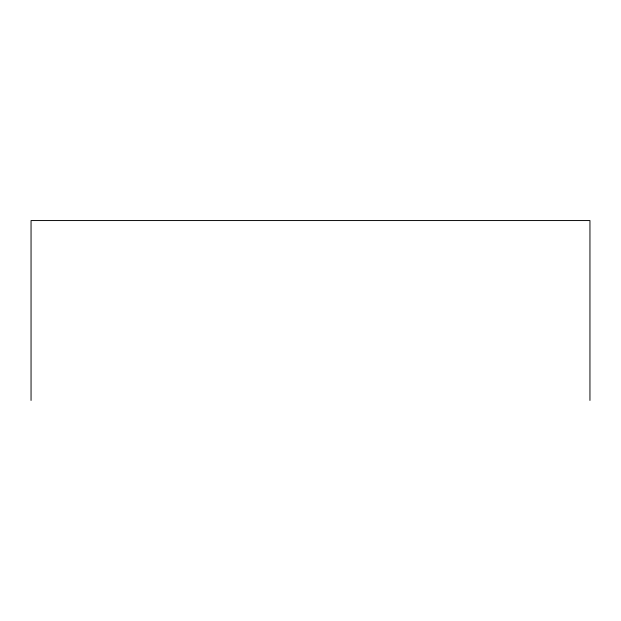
<?xml version="1.0" encoding="UTF-8"?>
<svg xmlns="http://www.w3.org/2000/svg" width="621" height="621" viewBox="0 0 621 621"><rect width="100%" height="100%" fill="white"/><g stroke="black" fill="none" stroke-linecap="round" stroke-linejoin="round"><path stroke-width="0.93" d="M589.95 400.444L589.95 220.556L31.05 220.556L31.05 400.444"/></g></svg>
